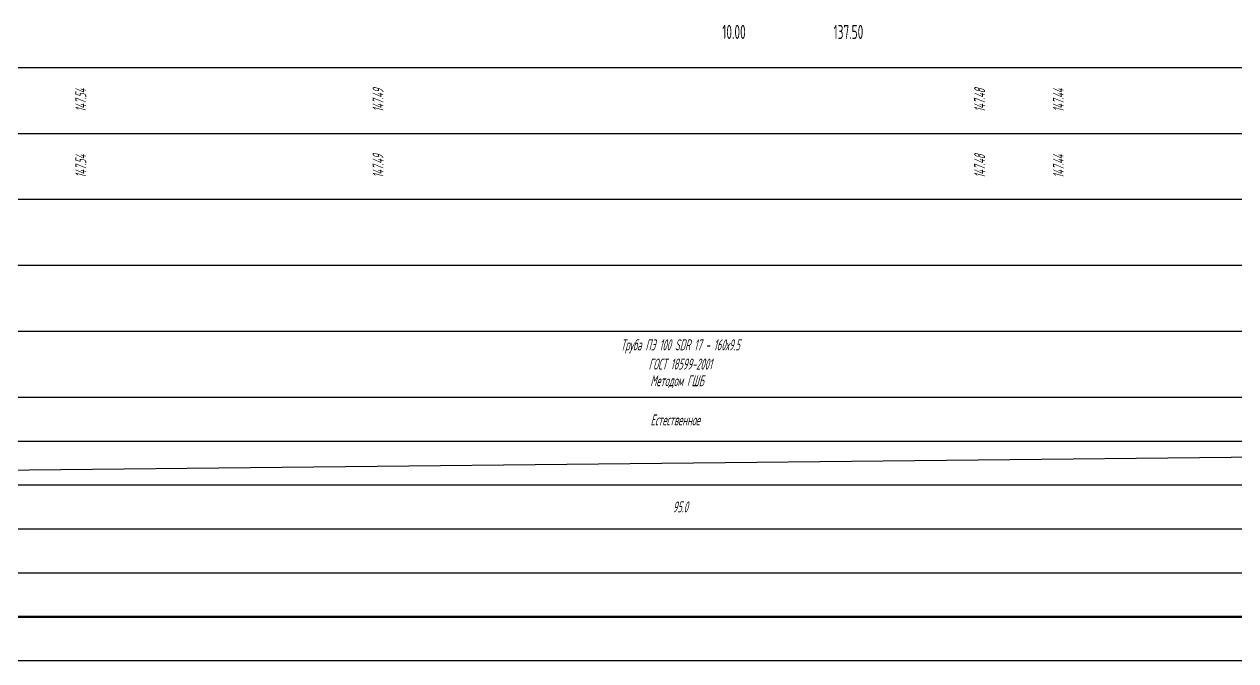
# Model space of a CAD drawing. Header units: metres. Extents: x -30 to 2050, y -904 to 400.
# Drawn here: x 524.7 to 800.6, y -904 to -759.2 of the extents above; entities that cross this region are included whole.
import ezdxf
from ezdxf.enums import TextEntityAlignment as Align

# ---------------------------------------------------------------- set-up
doc = ezdxf.new("R2010")
doc.units = ezdxf.units.M
doc.header["$LTSCALE"] = 0.2
doc.layers.add('МГТ_ИГ_Геология', color=252, linetype='Continuous')
doc.layers.add('Таблица', color=7, linetype='Continuous')
doc.styles.get("Standard").update_dxf_attribs({"font": 'SPDS.shx', "width": 0.7, "oblique": 15, "height": 3})
doc.styles.add('Стиль Simplex', font='simplex.shx')

msp = doc.modelspace()

# ---------------------------------------------------------------- linework, layer by layer
at = {"elevation": -0.01578}
msp.add_lwpolyline([(1456.07133, -904.00968), (-29.92867, -904.00968), (-29.92867, -484.00968), (1456.07133, -484.00968)], close=True, dxfattribs=at)
at = {"color": 7, "linetype": 'Continuous', "lineweight": 50, "elevation": -0.01578}
msp.add_lwpolyline([(-9.92867, -489.00968), (1451.07133, -489.00968), (1451.07133, -894.00968), (-9.92867, -894.00968)], close=True, dxfattribs=at)
at = {"layer": 'Таблица'}
for p, q in [((86.16561, -769.00968, -0.01578), (1227.30334, -769.00968, -0.01578)), ((86.16561, -784.00968, -0.01578), (1227.30334, -784.00968, -0.01578)), ((86.16561, -799.00968, -0.01578), (1227.30334, -799.00968, -0.01578)), ((86.16561, -814.00968, -0.01578), (1227.30334, -814.00968, -0.01578)), ((86.16561, -829.00968, -0.01578), (1227.30334, -829.00968, -0.01578)), ((86.16561, -844.00968, -0.01578), (1227.30334, -844.00968, -0.01578)), ((86.16561, -854.00968, -0.01578), (1227.30334, -854.00968, -0.01578)), ((198.9442, -864.00968, -0.01578), (1149.24772, -854.00968, -0.01578)), ((86.16561, -864.00968, -0.01578), (1227.30334, -864.00968, -0.01578)), ((86.16561, -874.00968, -0.01578), (1227.30334, -874.00968, -0.01578)), ((86.16561, -884.00968, -0.01578), (1227.30334, -884.00968, -0.01578))]:
    msp.add_line(p, q, dxfattribs=at)

# ---------------------------------------------------------------- texts
at = {"layer": 'МГТ_ИГ_Геология', "lineweight": 25, "style": 'Стиль Simplex', "width": 0.5625}
msp.add_text('10.00', height=3.2, dxfattribs=at).set_placement((689.00054, -759.33964, -0.01578), align=Align.TOP_RIGHT)
msp.add_text('137.50', height=3.2, dxfattribs=at).set_placement((709.00054, -759.33964, -0.01578), align=Align.TOP_LEFT)
at = {"layer": 'Таблица', "oblique": 15.0000004, "width": 0.7}
for s, p in [('147.54', (537.60957, -776.50968, -0.01578)), ('147.49', (605.29734, -776.50968, -0.01578)), ('147.48', (742.26406, -776.50968, -0.01578)), ('147.44', (760.18491, -776.50968, -0.01578)), ('147.54', (537.60957, -791.50968, -0.01578)), ('147.49', (605.29734, -791.50968, -0.01578)), ('147.48', (742.26406, -791.50968, -0.01578)), ('147.44', (760.18491, -791.50968, -0.01578))]:
    msp.add_text(s, height=2.5, rotation=90.0000025, dxfattribs=at).set_placement(p, align=Align.MIDDLE_CENTER)
msp.add_text('Труба ПЭ 100 SDR 17 - 160х9.5', height=2.5, dxfattribs=at).set_placement((674.09596, -833.38468, -0.01578), align=Align.CENTER)
for s, p in [('ГОСТ 18599-2001', (674.09596, -836.50968, -0.01578)), ('Методом ГШБ', (673.35831, -840.29248, -0.01578)), ('Естественное', (672.93423, -849.22136, -0.01578)), ('95.0', (674.09596, -869.00968, -0.01578))]:
    msp.add_text(s, height=2.5, dxfattribs=at).set_placement(p, align=Align.MIDDLE_CENTER)

doc.saveas('drawing.dxf')
